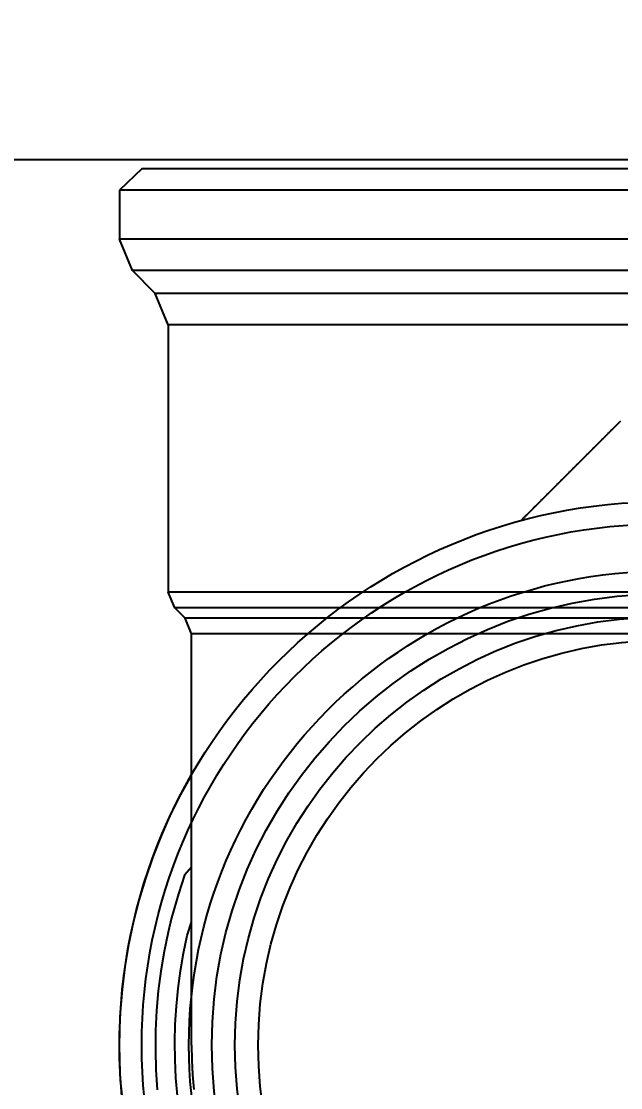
# Model space of a CAD drawing. Header units: millimetres. Extents: x -1292 to 2253, y 326 to 453.
# Drawn here: x 2097.61981 to 2097.64682, y 346.92938 to 346.97744 of the extents above; entities that cross this region are included whole.
import ezdxf
from ezdxf.enums import TextEntityAlignment as Align

# ---------------------------------------------------------------- set-up
doc = ezdxf.new("R2010")
doc.units = ezdxf.units.MM
doc.header["$LTSCALE"] = 0.5
for name, color, linetype in [('-HIDRO', 8, 'Continuous'), ('Esgoto', 5, 'ByLayer'), ('TEXTO', 7, 'Continuous')]:
    doc.layers.add(name, color=color, linetype=linetype)

msp = doc.modelspace()

# ---------------------------------------------------------------- linework, layer by layer
at = {"layer": '-HIDRO', "ltscale": 0.05}
msp.add_line((2098.198738, 346.971201), (2097.198738, 346.971201), dxfattribs=at)
at = {"layer": 'Esgoto', "color": 2}
for p, q in [((2097.625238, 346.970791), (2097.624238, 346.969833)), ((2097.648738, 346.970791), (2097.625238, 346.970791)), ((2097.624238, 346.969833), (2097.624238, 346.96762)), ((2097.648738, 346.969833), (2097.624238, 346.969833)), ((2097.624823, 346.966206), (2097.624238, 346.96762)), ((2097.648738, 346.96762), (2097.624238, 346.96762)), ((2097.625852, 346.965177), (2097.624823, 346.966206)), ((2097.648738, 346.966206), (2097.624823, 346.966206)), ((2097.626438, 346.963763), (2097.625852, 346.965177)), ((2097.648738, 346.965177), (2097.625852, 346.965177)), ((2097.626438, 346.963763), (2097.626438, 346.951706)), ((2097.648738, 346.963763), (2097.626438, 346.963763)), ((2097.64644, 346.959045), (2097.646463, 346.959069)), ((2097.646463, 346.959069), (2097.646487, 346.959093)), ((2097.646487, 346.959093), (2097.646511, 346.959116)), ((2097.646511, 346.959116), (2097.646535, 346.95914)), ((2097.646535, 346.95914), (2097.646559, 346.959164)), ((2097.646559, 346.959164), (2097.646583, 346.959188)), ((2097.646583, 346.959188), (2097.646607, 346.959212)), ((2097.646607, 346.959212), (2097.646631, 346.959236)), ((2097.646631, 346.959236), (2097.646655, 346.95926)), ((2097.646655, 346.95926), (2097.646678, 346.959284)), ((2097.646678, 346.959284), (2097.646702, 346.959308)), ((2097.646702, 346.959308), (2097.646726, 346.959331)), ((2097.646726, 346.959331), (2097.64675, 346.959355)), ((2097.64675, 346.959355), (2097.646774, 346.959379)), ((2097.646774, 346.959379), (2097.646798, 346.959403)), ((2097.646798, 346.959403), (2097.646822, 346.959427)), ((2097.645962, 346.958567), (2097.645986, 346.958591)), ((2097.645986, 346.958591), (2097.64601, 346.958615)), ((2097.64601, 346.958615), (2097.646034, 346.958639)), ((2097.646034, 346.958639), (2097.646058, 346.958663)), ((2097.646058, 346.958663), (2097.646081, 346.958687)), ((2097.646081, 346.958687), (2097.646105, 346.95871)), ((2097.646105, 346.95871), (2097.646129, 346.958734)), ((2097.646129, 346.958734), (2097.646153, 346.958758)), ((2097.646153, 346.958758), (2097.646177, 346.958782)), ((2097.646177, 346.958782), (2097.646201, 346.958806)), ((2097.646201, 346.958806), (2097.646225, 346.95883)), ((2097.646225, 346.95883), (2097.646248, 346.958854)), ((2097.646248, 346.958854), (2097.646272, 346.958877)), ((2097.646272, 346.958877), (2097.646296, 346.958901)), ((2097.646296, 346.958901), (2097.64632, 346.958925)), ((2097.64632, 346.958925), (2097.646344, 346.958949)), ((2097.646344, 346.958949), (2097.646368, 346.958973)), ((2097.646368, 346.958973), (2097.646392, 346.958997)), ((2097.646392, 346.958997), (2097.646416, 346.959021)), ((2097.646416, 346.959021), (2097.64644, 346.959045)), ((2097.645486, 346.958091), (2097.64551, 346.958115)), ((2097.64551, 346.958115), (2097.645533, 346.958138)), ((2097.645533, 346.958138), (2097.645557, 346.958162)), ((2097.645557, 346.958162), (2097.645581, 346.958186)), ((2097.645581, 346.958186), (2097.645605, 346.95821)), ((2097.645605, 346.95821), (2097.645629, 346.958234)), ((2097.645629, 346.958234), (2097.645652, 346.958257)), ((2097.645652, 346.958257), (2097.645676, 346.958281)), ((2097.645676, 346.958281), (2097.6457, 346.958305)), ((2097.6457, 346.958305), (2097.645724, 346.958329)), ((2097.645724, 346.958329), (2097.645748, 346.958353)), ((2097.645748, 346.958353), (2097.645771, 346.958377)), ((2097.645771, 346.958377), (2097.645795, 346.9584)), ((2097.645795, 346.9584), (2097.645819, 346.958424)), ((2097.645819, 346.958424), (2097.645843, 346.958448)), ((2097.645843, 346.958448), (2097.645867, 346.958472)), ((2097.645867, 346.958472), (2097.645891, 346.958496)), ((2097.645891, 346.958496), (2097.645914, 346.95852)), ((2097.645914, 346.95852), (2097.645938, 346.958543)), ((2097.645938, 346.958543), (2097.645962, 346.958567)), ((2097.644987, 346.957592), (2097.645011, 346.957616)), ((2097.645011, 346.957616), (2097.645035, 346.95764)), ((2097.645035, 346.95764), (2097.645058, 346.957664)), ((2097.645058, 346.957664), (2097.645082, 346.957687)), ((2097.645082, 346.957687), (2097.645106, 346.957711)), ((2097.645106, 346.957711), (2097.645129, 346.957735)), ((2097.645129, 346.957735), (2097.645153, 346.957758)), ((2097.645153, 346.957758), (2097.645177, 346.957782)), ((2097.645177, 346.957782), (2097.645201, 346.957806)), ((2097.645201, 346.957806), (2097.645224, 346.95783)), ((2097.645224, 346.95783), (2097.645248, 346.957853)), ((2097.645248, 346.957853), (2097.645272, 346.957877)), ((2097.645272, 346.957877), (2097.645296, 346.957901)), ((2097.645296, 346.957901), (2097.645319, 346.957925)), ((2097.645319, 346.957925), (2097.645343, 346.957948)), ((2097.645343, 346.957948), (2097.645367, 346.957972)), ((2097.645367, 346.957972), (2097.645391, 346.957996)), ((2097.645391, 346.957996), (2097.645414, 346.95802)), ((2097.645414, 346.95802), (2097.645438, 346.958043)), ((2097.645438, 346.958043), (2097.645462, 346.958067)), ((2097.645462, 346.958067), (2097.645486, 346.958091)), ((2097.644515, 346.95712), (2097.644538, 346.957144)), ((2097.644538, 346.957144), (2097.644562, 346.957167)), ((2097.644562, 346.957167), (2097.644586, 346.957191)), ((2097.644586, 346.957191), (2097.644609, 346.957214)), ((2097.644609, 346.957214), (2097.644633, 346.957238)), ((2097.644633, 346.957238), (2097.644656, 346.957261)), ((2097.644656, 346.957261), (2097.64468, 346.957285)), ((2097.64468, 346.957285), (2097.644704, 346.957309)), ((2097.644704, 346.957309), (2097.644727, 346.957332)), ((2097.644727, 346.957332), (2097.644751, 346.957356)), ((2097.644751, 346.957356), (2097.644774, 346.95738)), ((2097.644774, 346.95738), (2097.644798, 346.957403)), ((2097.644798, 346.957403), (2097.644822, 346.957427)), ((2097.644822, 346.957427), (2097.644845, 346.95745)), ((2097.644845, 346.95745), (2097.644869, 346.957474)), ((2097.644869, 346.957474), (2097.644893, 346.957498)), ((2097.644893, 346.957498), (2097.644916, 346.957521)), ((2097.644916, 346.957521), (2097.64494, 346.957545)), ((2097.64494, 346.957545), (2097.644964, 346.957569)), ((2097.644964, 346.957569), (2097.644987, 346.957592)), ((2097.644045, 346.95665), (2097.644068, 346.956673)), ((2097.644068, 346.956673), (2097.644092, 346.956697)), ((2097.644092, 346.956697), (2097.644115, 346.95672)), ((2097.644115, 346.95672), (2097.644139, 346.956744)), ((2097.644139, 346.956744), (2097.644162, 346.956767)), ((2097.644162, 346.956767), (2097.644186, 346.956791)), ((2097.644186, 346.956791), (2097.644209, 346.956814)), ((2097.644209, 346.956814), (2097.644232, 346.956838)), ((2097.644232, 346.956838), (2097.644256, 346.956861)), ((2097.644256, 346.956861), (2097.644279, 346.956885)), ((2097.644279, 346.956885), (2097.644303, 346.956908)), ((2097.644303, 346.956908), (2097.644327, 346.956932)), ((2097.644327, 346.956932), (2097.64435, 346.956955)), ((2097.64435, 346.956955), (2097.644374, 346.956979)), ((2097.644374, 346.956979), (2097.644397, 346.957002)), ((2097.644397, 346.957002), (2097.644421, 346.957026)), ((2097.644421, 346.957026), (2097.644444, 346.957049)), ((2097.644444, 346.957049), (2097.644468, 346.957073)), ((2097.644468, 346.957073), (2097.644491, 346.957096)), ((2097.644491, 346.957096), (2097.644515, 346.95712)), ((2097.643555, 346.95616), (2097.643578, 346.956183)), ((2097.643578, 346.956183), (2097.643601, 346.956206)), ((2097.643601, 346.956206), (2097.643625, 346.95623)), ((2097.643625, 346.95623), (2097.643648, 346.956253)), ((2097.643648, 346.956253), (2097.643671, 346.956276)), ((2097.643671, 346.956276), (2097.643694, 346.9563)), ((2097.643694, 346.9563), (2097.643718, 346.956323)), ((2097.643718, 346.956323), (2097.643741, 346.956346)), ((2097.643741, 346.956346), (2097.643764, 346.95637)), ((2097.643764, 346.95637), (2097.643788, 346.956393)), ((2097.643788, 346.956393), (2097.643811, 346.956416)), ((2097.643811, 346.956416), (2097.643834, 346.95644)), ((2097.643834, 346.95644), (2097.643858, 346.956463)), ((2097.643858, 346.956463), (2097.643881, 346.956486)), ((2097.643881, 346.956486), (2097.643904, 346.95651)), ((2097.643904, 346.95651), (2097.643928, 346.956533)), ((2097.643928, 346.956533), (2097.643951, 346.956556)), ((2097.643951, 346.956556), (2097.643975, 346.95658)), ((2097.643975, 346.95658), (2097.643998, 346.956603)), ((2097.643998, 346.956603), (2097.644021, 346.956627)), ((2097.644021, 346.956627), (2097.644045, 346.95665)), ((2097.643069, 346.955674), (2097.643092, 346.955697)), ((2097.643092, 346.955697), (2097.643115, 346.95572)), ((2097.643115, 346.95572), (2097.643138, 346.955743)), ((2097.643138, 346.955743), (2097.643161, 346.955766)), ((2097.643161, 346.955766), (2097.643184, 346.955789)), ((2097.643184, 346.955789), (2097.643207, 346.955812)), ((2097.643207, 346.955812), (2097.64323, 346.955835)), ((2097.64323, 346.955835), (2097.643253, 346.955859)), ((2097.643253, 346.955859), (2097.643277, 346.955882)), ((2097.643277, 346.955882), (2097.6433, 346.955905)), ((2097.6433, 346.955905), (2097.643323, 346.955928)), ((2097.643323, 346.955928), (2097.643346, 346.955951)), ((2097.643346, 346.955951), (2097.643369, 346.955974)), ((2097.643369, 346.955974), (2097.643392, 346.955998)), ((2097.643392, 346.955998), (2097.643415, 346.956021)), ((2097.643415, 346.956021), (2097.643439, 346.956044)), ((2097.643439, 346.956044), (2097.643462, 346.956067)), ((2097.643462, 346.956067), (2097.643485, 346.95609)), ((2097.643485, 346.95609), (2097.643508, 346.956113)), ((2097.643508, 346.956113), (2097.643532, 346.956137)), ((2097.643532, 346.956137), (2097.643555, 346.95616)), ((2097.642586, 346.955191), (2097.642609, 346.955214)), ((2097.642609, 346.955214), (2097.642632, 346.955237)), ((2097.642632, 346.955237), (2097.642655, 346.95526)), ((2097.642655, 346.95526), (2097.642678, 346.955283)), ((2097.642678, 346.955283), (2097.642701, 346.955306)), ((2097.642701, 346.955306), (2097.642723, 346.955329)), ((2097.642723, 346.955329), (2097.642746, 346.955352)), ((2097.642746, 346.955352), (2097.642769, 346.955375)), ((2097.642769, 346.955375), (2097.642792, 346.955398)), ((2097.642792, 346.955398), (2097.642815, 346.955421)), ((2097.642815, 346.955421), (2097.642838, 346.955443)), ((2097.642838, 346.955443), (2097.642861, 346.955466)), ((2097.642861, 346.955466), (2097.642884, 346.955489)), ((2097.642884, 346.955489), (2097.642907, 346.955512)), ((2097.642907, 346.955512), (2097.64293, 346.955535)), ((2097.64293, 346.955535), (2097.642953, 346.955559)), ((2097.642953, 346.955559), (2097.642976, 346.955582)), ((2097.642976, 346.955582), (2097.642999, 346.955605)), ((2097.642999, 346.955605), (2097.643023, 346.955628)), ((2097.643023, 346.955628), (2097.643046, 346.955651)), ((2097.643046, 346.955651), (2097.643069, 346.955674)), ((2097.642335, 346.95494), (2097.642358, 346.954963)), ((2097.642358, 346.954963), (2097.64238, 346.954985)), ((2097.64238, 346.954985), (2097.642403, 346.955008)), ((2097.642403, 346.955008), (2097.642426, 346.955031)), ((2097.642426, 346.955031), (2097.642449, 346.955054)), ((2097.642449, 346.955054), (2097.642472, 346.955077)), ((2097.642472, 346.955077), (2097.642494, 346.9551)), ((2097.642494, 346.9551), (2097.642517, 346.955123)), ((2097.642517, 346.955123), (2097.64254, 346.955145)), ((2097.64254, 346.955145), (2097.642563, 346.955168)), ((2097.642563, 346.955168), (2097.642586, 346.955191)), ((2097.62673, 346.950998), (2097.626438, 346.951706)), ((2097.648738, 346.951706), (2097.626438, 346.951706)), ((2097.627195, 346.950534), (2097.62673, 346.950998)), ((2097.648738, 346.950998), (2097.62673, 346.950998)), ((2097.627488, 346.949832), (2097.627195, 346.950534)), ((2097.648738, 346.950534), (2097.627195, 346.950534)), ((2097.627488, 346.949767), (2097.627488, 346.949832)), ((2097.669987, 346.949832), (2097.627488, 346.949832)), ((2097.648738, 346.949832), (2097.627488, 346.949832)), ((2097.627488, 346.949703), (2097.627488, 346.949767)), ((2097.627488, 346.949639), (2097.627488, 346.949703)), ((2097.627488, 346.949574), (2097.627488, 346.949639)), ((2097.627488, 346.94951), (2097.627488, 346.949574)), ((2097.627488, 346.949446), (2097.627488, 346.94951)), ((2097.627488, 346.949381), (2097.627488, 346.949446)), ((2097.627488, 346.949317), (2097.627488, 346.949381)), ((2097.627488, 346.949253), (2097.627488, 346.949317)), ((2097.627488, 346.949188), (2097.627488, 346.949253)), ((2097.627488, 346.949124), (2097.627488, 346.949188)), ((2097.627488, 346.94906), (2097.627488, 346.949124)), ((2097.627488, 346.948995), (2097.627488, 346.94906)), ((2097.627488, 346.948931), (2097.627488, 346.948995)), ((2097.627488, 346.948867), (2097.627488, 346.948931)), ((2097.627488, 346.948803), (2097.627488, 346.948867)), ((2097.627488, 346.948738), (2097.627488, 346.948803)), ((2097.627488, 346.948674), (2097.627488, 346.948738)), ((2097.627488, 346.94861), (2097.627488, 346.948674)), ((2097.627488, 346.948546), (2097.627488, 346.94861)), ((2097.627488, 346.948481), (2097.627488, 346.948546)), ((2097.627488, 346.948417), (2097.627488, 346.948481)), ((2097.627488, 346.948353), (2097.627488, 346.948417)), ((2097.627488, 346.948289), (2097.627488, 346.948353)), ((2097.627488, 346.948225), (2097.627488, 346.948289)), ((2097.627488, 346.948161), (2097.627488, 346.948225)), ((2097.627488, 346.948097), (2097.627488, 346.948161)), ((2097.627488, 346.948033), (2097.627488, 346.948097)), ((2097.627488, 346.947968), (2097.627488, 346.948033)), ((2097.627488, 346.947904), (2097.627488, 346.947968)), ((2097.627488, 346.94784), (2097.627488, 346.947904)), ((2097.627488, 346.947776), (2097.627488, 346.94784)), ((2097.627488, 346.947712), (2097.627488, 346.947776)), ((2097.627488, 346.947648), (2097.627488, 346.947712)), ((2097.627488, 346.947585), (2097.627488, 346.947648)), ((2097.627488, 346.947521), (2097.627488, 346.947585)), ((2097.627488, 346.947457), (2097.627488, 346.947521)), ((2097.627488, 346.947393), (2097.627488, 346.947457)), ((2097.627488, 346.947329), (2097.627488, 346.947393)), ((2097.627488, 346.947265), (2097.627488, 346.947329)), ((2097.627488, 346.947202), (2097.627488, 346.947265)), ((2097.627488, 346.947138), (2097.627488, 346.947202)), ((2097.627488, 346.947074), (2097.627488, 346.947138)), ((2097.627488, 346.94701), (2097.627488, 346.947074)), ((2097.627488, 346.946947), (2097.627488, 346.94701)), ((2097.627488, 346.946883), (2097.627488, 346.946947)), ((2097.627488, 346.946819), (2097.627488, 346.946883)), ((2097.627488, 346.946756), (2097.627488, 346.946819)), ((2097.627488, 346.946692), (2097.627488, 346.946756)), ((2097.627488, 346.946629), (2097.627488, 346.946692)), ((2097.627488, 346.946565), (2097.627488, 346.946629)), ((2097.627488, 346.946502), (2097.627488, 346.946565)), ((2097.627488, 346.946439), (2097.627488, 346.946502)), ((2097.627488, 346.946375), (2097.627488, 346.946439)), ((2097.627488, 346.946312), (2097.627488, 346.946375)), ((2097.627488, 346.946249), (2097.627488, 346.946312)), ((2097.627488, 346.946185), (2097.627488, 346.946249)), ((2097.627488, 346.946122), (2097.627488, 346.946185)), ((2097.627488, 346.946059), (2097.627488, 346.946122)), ((2097.627488, 346.945996), (2097.627488, 346.946059)), ((2097.627488, 346.945933), (2097.627488, 346.945996)), ((2097.627488, 346.94587), (2097.627488, 346.945933)), ((2097.627488, 346.945807), (2097.627488, 346.94587)), ((2097.627488, 346.945744), (2097.627488, 346.945807)), ((2097.627488, 346.945681), (2097.627488, 346.945744)), ((2097.627488, 346.945618), (2097.627488, 346.945681)), ((2097.627488, 346.945555), (2097.627488, 346.945618)), ((2097.627488, 346.945492), (2097.627488, 346.945555)), ((2097.627488, 346.945429), (2097.627488, 346.945492)), ((2097.627488, 346.945366), (2097.627488, 346.945429)), ((2097.627488, 346.945304), (2097.627488, 346.945366)), ((2097.627488, 346.945241), (2097.627488, 346.945304)), ((2097.627488, 346.945179), (2097.627488, 346.945241)), ((2097.627488, 346.945116), (2097.627488, 346.945179)), ((2097.627488, 346.945054), (2097.627488, 346.945116)), ((2097.627488, 346.944991), (2097.627488, 346.945054)), ((2097.627488, 346.944929), (2097.627488, 346.944991)), ((2097.627488, 346.944866), (2097.627488, 346.944929)), ((2097.627488, 346.944804), (2097.627488, 346.944866)), ((2097.627488, 346.944742), (2097.627488, 346.944804)), ((2097.627488, 346.94468), (2097.627488, 346.944742)), ((2097.627488, 346.944617), (2097.627488, 346.94468)), ((2097.627488, 346.944555), (2097.627488, 346.944617)), ((2097.627488, 346.944493), (2097.627488, 346.944555)), ((2097.627488, 346.944431), (2097.627488, 346.944493)), ((2097.627488, 346.944369), (2097.627488, 346.944431)), ((2097.627488, 346.944307), (2097.627488, 346.944369)), ((2097.627488, 346.944245), (2097.627488, 346.944307)), ((2097.627488, 346.944183), (2097.627488, 346.944245)), ((2097.627488, 346.944121), (2097.627488, 346.944183)), ((2097.627488, 346.944059), (2097.627488, 346.944121)), ((2097.627488, 346.943998), (2097.627488, 346.944059)), ((2097.627488, 346.943936), (2097.627488, 346.943998)), ((2097.627488, 346.943874), (2097.627488, 346.943936)), ((2097.627488, 346.943812), (2097.627488, 346.943874)), ((2097.627488, 346.943751), (2097.627488, 346.943812)), ((2097.627488, 346.943689), (2097.627488, 346.943751)), ((2097.627488, 346.943628), (2097.627488, 346.943689)), ((2097.626997, 346.942587), (2097.627488, 346.943444)), ((2097.627488, 346.943566), (2097.627488, 346.943628)), ((2097.627488, 346.943505), (2097.627488, 346.943566)), ((2097.627488, 346.943444), (2097.627488, 346.943505)), ((2097.627488, 346.943382), (2097.627488, 346.943444)), ((2097.627488, 346.943321), (2097.627488, 346.943382)), ((2097.627488, 346.94326), (2097.627488, 346.943321)), ((2097.627488, 346.943199), (2097.627488, 346.94326)), ((2097.627488, 346.943138), (2097.627488, 346.943199)), ((2097.627488, 346.943077), (2097.627488, 346.943138)), ((2097.627488, 346.943016), (2097.627488, 346.943077)), ((2097.627488, 346.942955), (2097.627488, 346.943016)), ((2097.627488, 346.942895), (2097.627488, 346.942955)), ((2097.627488, 346.942834), (2097.627488, 346.942895)), ((2097.627488, 346.942773), (2097.627488, 346.942834)), ((2097.627488, 346.942713), (2097.627488, 346.942773)), ((2097.627488, 346.942652), (2097.627488, 346.942713)), ((2097.626543, 346.941667), (2097.626997, 346.942587)), ((2097.627488, 346.942592), (2097.627488, 346.942652)), ((2097.627488, 346.942532), (2097.627488, 346.942592)), ((2097.627488, 346.942472), (2097.627488, 346.942532)), ((2097.627488, 346.942411), (2097.627488, 346.942472)), ((2097.627488, 346.942351), (2097.627488, 346.942411)), ((2097.627488, 346.942291), (2097.627488, 346.942351)), ((2097.627488, 346.942231), (2097.627488, 346.942291)), ((2097.627488, 346.942172), (2097.627488, 346.942231)), ((2097.627488, 346.942112), (2097.627488, 346.942172)), ((2097.627488, 346.942052), (2097.627488, 346.942112)), ((2097.627488, 346.941993), (2097.627488, 346.942052)), ((2097.627488, 346.941933), (2097.627488, 346.941993)), ((2097.627488, 346.941874), (2097.627488, 346.941933)), ((2097.627488, 346.941815), (2097.627488, 346.941874)), ((2097.627488, 346.941755), (2097.627488, 346.941815)), ((2097.627488, 346.941696), (2097.627488, 346.941755)), ((2097.626129, 346.94073), (2097.626543, 346.941667)), ((2097.627488, 346.941637), (2097.627488, 346.941696)), ((2097.627488, 346.941578), (2097.627488, 346.941637)), ((2097.627488, 346.94152), (2097.627488, 346.941578)), ((2097.627488, 346.941461), (2097.627488, 346.94152)), ((2097.627488, 346.941402), (2097.627488, 346.941461)), ((2097.627488, 346.941344), (2097.627488, 346.941402)), ((2097.627488, 346.941285), (2097.627488, 346.941344)), ((2097.627488, 346.941227), (2097.627488, 346.941285)), ((2097.627488, 346.941169), (2097.627488, 346.941227)), ((2097.627488, 346.941111), (2097.627488, 346.941169)), ((2097.627488, 346.941053), (2097.627488, 346.941111)), ((2097.627488, 346.940995), (2097.627488, 346.941053)), ((2097.627488, 346.940937), (2097.627488, 346.940995)), ((2097.627488, 346.940879), (2097.627488, 346.940937)), ((2097.627488, 346.940822), (2097.627488, 346.940879)), ((2097.627488, 346.940764), (2097.627488, 346.940822)), ((2097.625754, 346.939776), (2097.626129, 346.94073)), ((2097.627488, 346.940707), (2097.627488, 346.940764)), ((2097.627488, 346.94065), (2097.627488, 346.940707)), ((2097.627488, 346.940593), (2097.627488, 346.94065)), ((2097.627488, 346.940536), (2097.627488, 346.940593)), ((2097.627488, 346.940479), (2097.627488, 346.940536)), ((2097.627488, 346.940422), (2097.627488, 346.940479)), ((2097.627488, 346.940366), (2097.627488, 346.940422)), ((2097.627488, 346.940309), (2097.627488, 346.940366)), ((2097.627488, 346.940253), (2097.627488, 346.940309)), ((2097.627488, 346.940197), (2097.627488, 346.940253)), ((2097.627488, 346.94014), (2097.627488, 346.940197)), ((2097.627488, 346.940084), (2097.627488, 346.94014)), ((2097.627488, 346.940029), (2097.627488, 346.940084)), ((2097.627488, 346.939973), (2097.627488, 346.940029)), ((2097.627488, 346.939917), (2097.627488, 346.939973)), ((2097.627488, 346.939862), (2097.627488, 346.939917)), ((2097.627488, 346.939806), (2097.627488, 346.939862)), ((2097.625419, 346.938808), (2097.625754, 346.939776)), ((2097.627488, 346.939751), (2097.627488, 346.939806)), ((2097.627488, 346.939696), (2097.627488, 346.939751)), ((2097.627488, 346.939641), (2097.627488, 346.939696)), ((2097.627488, 346.939586), (2097.627488, 346.939641)), ((2097.627488, 346.939531), (2097.627488, 346.939586)), ((2097.627488, 346.939476), (2097.627488, 346.939531)), ((2097.627488, 346.939422), (2097.627488, 346.939476)), ((2097.627488, 346.939367), (2097.627488, 346.939422)), ((2097.627488, 346.939313), (2097.627488, 346.939367)), ((2097.627173, 346.938954), (2097.62689, 346.938107)), ((2097.627488, 346.939313), (2097.627173, 346.938954)), ((2097.627488, 346.939259), (2097.627488, 346.939313)), ((2097.627488, 346.939205), (2097.627488, 346.939259)), ((2097.627488, 346.939151), (2097.627488, 346.939205)), ((2097.627488, 346.939097), (2097.627488, 346.939151)), ((2097.627488, 346.939043), (2097.627488, 346.939097)), ((2097.627488, 346.93899), (2097.627488, 346.939043)), ((2097.627488, 346.938936), (2097.627488, 346.93899)), ((2097.627488, 346.938883), (2097.627488, 346.938936)), ((2097.627488, 346.93883), (2097.627488, 346.938883)), ((2097.625125, 346.937826), (2097.625419, 346.938808)), ((2097.627488, 346.938777), (2097.627488, 346.93883)), ((2097.627488, 346.938724), (2097.627488, 346.938777)), ((2097.627488, 346.938671), (2097.627488, 346.938724)), ((2097.627488, 346.938619), (2097.627488, 346.938671)), ((2097.627488, 346.938566), (2097.627488, 346.938619)), ((2097.627488, 346.938514), (2097.627488, 346.938566)), ((2097.627488, 346.938462), (2097.627488, 346.938514)), ((2097.627488, 346.93841), (2097.627488, 346.938462)), ((2097.627488, 346.938358), (2097.627488, 346.93841)), ((2097.62689, 346.938107), (2097.626585, 346.937029)), ((2097.627488, 346.938306), (2097.627488, 346.938358)), ((2097.627488, 346.938255), (2097.627488, 346.938306)), ((2097.627488, 346.938203), (2097.627488, 346.938255)), ((2097.627488, 346.938152), (2097.627488, 346.938203)), ((2097.627488, 346.938101), (2097.627488, 346.938152)), ((2097.627488, 346.93805), (2097.627488, 346.938101)), ((2097.627488, 346.937999), (2097.627488, 346.93805)), ((2097.627488, 346.937949), (2097.627488, 346.937999)), ((2097.627488, 346.937898), (2097.627488, 346.937949)), ((2097.624872, 346.936832), (2097.625125, 346.937826)), ((2097.627488, 346.937848), (2097.627488, 346.937898)), ((2097.627488, 346.937798), (2097.627488, 346.937848)), ((2097.627488, 346.937748), (2097.627488, 346.937798)), ((2097.627488, 346.937698), (2097.627488, 346.937748)), ((2097.627488, 346.937649), (2097.627488, 346.937698)), ((2097.627488, 346.937599), (2097.627488, 346.937649)), ((2097.627488, 346.93755), (2097.627488, 346.937599)), ((2097.627488, 346.937501), (2097.627488, 346.93755)), ((2097.627488, 346.937452), (2097.627488, 346.937501)), ((2097.627488, 346.937403), (2097.627488, 346.937452)), ((2097.626585, 346.937029), (2097.626425, 346.936383)), ((2097.627488, 346.937355), (2097.627488, 346.937403)), ((2097.627488, 346.937306), (2097.627488, 346.937355)), ((2097.627488, 346.937258), (2097.627488, 346.937306)), ((2097.627488, 346.93721), (2097.627488, 346.937258)), ((2097.627488, 346.937162), (2097.627488, 346.93721)), ((2097.627488, 346.937114), (2097.627488, 346.937162)), ((2097.627488, 346.937067), (2097.627488, 346.937114)), ((2097.627488, 346.93702), (2097.627488, 346.937067)), ((2097.627488, 346.936973), (2097.627488, 346.93702)), ((2097.627488, 346.936926), (2097.627488, 346.936973)), ((2097.624661, 346.93583), (2097.624872, 346.936832)), ((2097.627292, 346.936233), (2097.627488, 346.936832)), ((2097.627488, 346.936879), (2097.627488, 346.936926)), ((2097.627488, 346.936832), (2097.627488, 346.936879)), ((2097.627488, 346.936786), (2097.627488, 346.936832)), ((2097.627488, 346.93674), (2097.627488, 346.936786)), ((2097.627488, 346.936694), (2097.627488, 346.93674)), ((2097.627488, 346.936648), (2097.627488, 346.936694)), ((2097.627488, 346.936603), (2097.627488, 346.936648)), ((2097.627488, 346.936557), (2097.627488, 346.936603)), ((2097.627488, 346.936512), (2097.627488, 346.936557)), ((2097.627488, 346.936467), (2097.627488, 346.936512)), ((2097.627488, 346.936422), (2097.627488, 346.936467)), ((2097.626425, 346.936383), (2097.626244, 346.935508)), ((2097.627126, 346.935443), (2097.627292, 346.936233)), ((2097.627488, 346.936378), (2097.627488, 346.936422)), ((2097.627488, 346.936334), (2097.627488, 346.936378)), ((2097.627488, 346.936289), (2097.627488, 346.936334)), ((2097.627488, 346.936246), (2097.627488, 346.936289)), ((2097.627488, 346.936202), (2097.627488, 346.936246)), ((2097.627488, 346.936158), (2097.627488, 346.936202)), ((2097.627488, 346.936115), (2097.627488, 346.936158)), ((2097.627488, 346.936072), (2097.627488, 346.936115)), ((2097.627488, 346.936029), (2097.627488, 346.936072)), ((2097.627488, 346.935987), (2097.627488, 346.936029)), ((2097.627488, 346.935944), (2097.627488, 346.935987)), ((2097.624493, 346.934819), (2097.624661, 346.93583)), ((2097.626244, 346.935508), (2097.626096, 346.934627)), ((2097.627488, 346.935902), (2097.627488, 346.935944)), ((2097.627488, 346.93586), (2097.627488, 346.935902)), ((2097.627488, 346.935818), (2097.627488, 346.93586)), ((2097.627488, 346.935777), (2097.627488, 346.935818)), ((2097.627488, 346.935735), (2097.627488, 346.935777)), ((2097.627488, 346.935694), (2097.627488, 346.935735)), ((2097.627488, 346.935653), (2097.627488, 346.935694)), ((2097.627488, 346.935612), (2097.627488, 346.935653)), ((2097.627488, 346.935571), (2097.627488, 346.935612)), ((2097.627488, 346.935531), (2097.627488, 346.935571)), ((2097.627488, 346.935491), (2097.627488, 346.935531)), ((2097.626988, 346.934648), (2097.627126, 346.935443)), ((2097.627488, 346.935451), (2097.627488, 346.935491)), ((2097.627488, 346.935411), (2097.627488, 346.935451)), ((2097.627488, 346.935371), (2097.627488, 346.935411)), ((2097.627488, 346.935332), (2097.627488, 346.935371)), ((2097.627488, 346.935293), (2097.627488, 346.935332)), ((2097.627488, 346.935254), (2097.627488, 346.935293)), ((2097.627488, 346.935215), (2097.627488, 346.935254)), ((2097.627488, 346.935176), (2097.627488, 346.935215)), ((2097.627488, 346.935138), (2097.627488, 346.935176)), ((2097.627488, 346.9351), (2097.627488, 346.935138)), ((2097.627488, 346.935062), (2097.627488, 346.9351)), ((2097.627488, 346.935024), (2097.627488, 346.935062)), ((2097.627488, 346.934986), (2097.627488, 346.935024)), ((2097.624366, 346.933802), (2097.624493, 346.934819)), ((2097.626096, 346.934627), (2097.625983, 346.933742)), ((2097.626879, 346.933848), (2097.626988, 346.934648)), ((2097.627488, 346.934949), (2097.627488, 346.934986)), ((2097.627488, 346.934912), (2097.627488, 346.934949)), ((2097.627488, 346.934875), (2097.627488, 346.934912)), ((2097.627488, 346.934838), (2097.627488, 346.934875)), ((2097.627488, 346.934801), (2097.627488, 346.934838)), ((2097.627488, 346.934765), (2097.627488, 346.934801)), ((2097.627488, 346.934729), (2097.627488, 346.934765)), ((2097.627488, 346.934693), (2097.627488, 346.934729)), ((2097.627488, 346.934657), (2097.627488, 346.934693)), ((2097.627488, 346.934622), (2097.627488, 346.934657)), ((2097.627488, 346.934586), (2097.627488, 346.934622)), ((2097.627488, 346.934551), (2097.627488, 346.934586)), ((2097.627488, 346.934516), (2097.627488, 346.934551)), ((2097.627488, 346.934482), (2097.627488, 346.934516)), ((2097.627488, 346.934447), (2097.627488, 346.934482)), ((2097.627488, 346.934413), (2097.627488, 346.934447)), ((2097.627488, 346.934379), (2097.627488, 346.934413)), ((2097.627488, 346.934345), (2097.627488, 346.934379)), ((2097.627488, 346.934311), (2097.627488, 346.934345)), ((2097.627488, 346.934278), (2097.627488, 346.934311)), ((2097.627488, 346.934245), (2097.627488, 346.934278)), ((2097.627488, 346.934212), (2097.627488, 346.934245)), ((2097.627488, 346.934179), (2097.627488, 346.934212)), ((2097.627488, 346.934146), (2097.627488, 346.934179)), ((2097.627488, 346.934114), (2097.627488, 346.934146)), ((2097.627488, 346.934082), (2097.627488, 346.934114)), ((2097.627488, 346.93405), (2097.627488, 346.934082)), ((2097.624283, 346.93278), (2097.624366, 346.933802)), ((2097.625983, 346.933742), (2097.625905, 346.932852)), ((2097.6268, 346.933045), (2097.626879, 346.933848)), ((2097.627488, 346.934018), (2097.627488, 346.93405)), ((2097.627488, 346.933987), (2097.627488, 346.934018)), ((2097.627488, 346.933956), (2097.627488, 346.933987)), ((2097.627488, 346.933924), (2097.627488, 346.933956)), ((2097.627488, 346.933894), (2097.627488, 346.933924)), ((2097.627488, 346.933863), (2097.627488, 346.933894)), ((2097.627488, 346.933832), (2097.627488, 346.933863)), ((2097.627488, 346.933802), (2097.627488, 346.933832)), ((2097.627488, 346.933772), (2097.627488, 346.933802)), ((2097.627488, 346.933742), (2097.627488, 346.933772)), ((2097.627488, 346.933712), (2097.627488, 346.933742)), ((2097.627488, 346.933683), (2097.627488, 346.933712)), ((2097.627488, 346.933654), (2097.627488, 346.933683)), ((2097.627488, 346.933624), (2097.627488, 346.933654)), ((2097.627488, 346.933596), (2097.627488, 346.933624)), ((2097.627488, 346.933567), (2097.627488, 346.933596)), ((2097.627488, 346.933538), (2097.627488, 346.933567)), ((2097.627488, 346.93351), (2097.627488, 346.933538)), ((2097.627488, 346.933482), (2097.627488, 346.93351)), ((2097.627488, 346.933454), (2097.627488, 346.933482)), ((2097.627488, 346.933426), (2097.627488, 346.933454)), ((2097.627488, 346.933399), (2097.627488, 346.933426)), ((2097.627488, 346.933372), (2097.627488, 346.933399)), ((2097.627488, 346.933344), (2097.627488, 346.933372)), ((2097.627488, 346.933317), (2097.627488, 346.933344)), ((2097.627488, 346.933291), (2097.627488, 346.933317)), ((2097.627488, 346.933264), (2097.627488, 346.933291)), ((2097.627488, 346.933238), (2097.627488, 346.933264)), ((2097.627488, 346.933212), (2097.627488, 346.933238)), ((2097.627488, 346.933186), (2097.627488, 346.933212)), ((2097.627488, 346.93316), (2097.627488, 346.933186)), ((2097.627488, 346.933134), (2097.627488, 346.93316)), ((2097.627488, 346.933109), (2097.627488, 346.933134)), ((2097.627488, 346.933084), (2097.627488, 346.933109)), ((2097.624242, 346.931756), (2097.624283, 346.93278)), ((2097.625905, 346.932852), (2097.625861, 346.93196)), ((2097.626751, 346.932239), (2097.6268, 346.933045)), ((2097.627488, 346.933059), (2097.627488, 346.933084)), ((2097.627488, 346.933034), (2097.627488, 346.933059)), ((2097.627488, 346.933009), (2097.627488, 346.933034)), ((2097.627488, 346.932985), (2097.627488, 346.933009)), ((2097.627488, 346.932961), (2097.627488, 346.932985)), ((2097.627488, 346.932937), (2097.627488, 346.932961)), ((2097.627488, 346.932913), (2097.627488, 346.932937)), ((2097.627488, 346.932889), (2097.627488, 346.932913)), ((2097.627488, 346.932866), (2097.627488, 346.932889)), ((2097.627488, 346.932843), (2097.627488, 346.932866)), ((2097.627488, 346.932819), (2097.627488, 346.932843)), ((2097.627488, 346.932797), (2097.627488, 346.932819)), ((2097.627488, 346.932774), (2097.627488, 346.932797)), ((2097.627488, 346.932751), (2097.627488, 346.932774)), ((2097.627488, 346.932729), (2097.627488, 346.932751)), ((2097.627488, 346.932707), (2097.627488, 346.932729)), ((2097.627488, 346.932685), (2097.627488, 346.932707)), ((2097.627488, 346.932663), (2097.627488, 346.932685)), ((2097.627488, 346.932641), (2097.627488, 346.932663)), ((2097.627488, 346.93262), (2097.627488, 346.932641)), ((2097.627488, 346.932599), (2097.627488, 346.93262)), ((2097.626731, 346.931432), (2097.626751, 346.932239)), ((2097.627488, 346.932578), (2097.627488, 346.932599)), ((2097.627488, 346.932557), (2097.627488, 346.932578)), ((2097.627488, 346.932536), (2097.627488, 346.932557)), ((2097.627488, 346.932516), (2097.627488, 346.932536)), ((2097.627488, 346.932495), (2097.627488, 346.932516)), ((2097.627488, 346.932475), (2097.627488, 346.932495)), ((2097.627488, 346.932455), (2097.627488, 346.932475)), ((2097.627488, 346.932436), (2097.627488, 346.932455)), ((2097.627488, 346.932416), (2097.627488, 346.932436)), ((2097.627488, 346.932397), (2097.627488, 346.932416)), ((2097.627488, 346.932377), (2097.627488, 346.932397)), ((2097.627488, 346.932358), (2097.627488, 346.932377)), ((2097.627488, 346.93234), (2097.627488, 346.932358)), ((2097.627488, 346.932321), (2097.627488, 346.93234)), ((2097.627488, 346.932302), (2097.627488, 346.932321)), ((2097.627488, 346.932284), (2097.627488, 346.932302)), ((2097.627488, 346.932266), (2097.627488, 346.932284)), ((2097.627488, 346.932248), (2097.627488, 346.932266)), ((2097.627488, 346.93223), (2097.627488, 346.932248)), ((2097.627488, 346.932212), (2097.627488, 346.93223)), ((2097.627488, 346.932195), (2097.627488, 346.932212)), ((2097.627488, 346.932178), (2097.627488, 346.932195)), ((2097.627488, 346.93216), (2097.627488, 346.932178)), ((2097.627488, 346.932143), (2097.627488, 346.93216)), ((2097.627488, 346.932127), (2097.627488, 346.932143)), ((2097.624244, 346.930731), (2097.624242, 346.931756)), ((2097.625861, 346.93196), (2097.625853, 346.931067)), ((2097.627488, 346.93211), (2097.627488, 346.932127)), ((2097.627488, 346.932093), (2097.627488, 346.93211)), ((2097.627488, 346.932077), (2097.627488, 346.932093)), ((2097.627488, 346.932061), (2097.627488, 346.932077)), ((2097.627488, 346.932045), (2097.627488, 346.932061)), ((2097.627488, 346.932029), (2097.627488, 346.932045)), ((2097.627488, 346.932013), (2097.627488, 346.932029)), ((2097.627488, 346.931998), (2097.627488, 346.932013)), ((2097.627488, 346.931982), (2097.627488, 346.931998)), ((2097.627488, 346.931967), (2097.627488, 346.931982)), ((2097.627488, 346.931952), (2097.627488, 346.931967)), ((2097.627488, 346.931937), (2097.627488, 346.931952)), ((2097.627488, 346.931923), (2097.627488, 346.931937)), ((2097.627488, 346.931908), (2097.627488, 346.931923)), ((2097.627488, 346.931894), (2097.627488, 346.931908)), ((2097.627488, 346.931879), (2097.627488, 346.931894)), ((2097.627488, 346.931865), (2097.627488, 346.931879)), ((2097.627488, 346.931851), (2097.627488, 346.931865)), ((2097.627488, 346.931837), (2097.627488, 346.931851)), ((2097.627488, 346.931824), (2097.627488, 346.931837)), ((2097.627488, 346.93181), (2097.627488, 346.931824)), ((2097.627488, 346.931797), (2097.627488, 346.93181)), ((2097.627488, 346.931784), (2097.627488, 346.931797)), ((2097.627488, 346.931771), (2097.627488, 346.931784)), ((2097.627488, 346.931758), (2097.627488, 346.931771)), ((2097.627488, 346.931745), (2097.627488, 346.931758)), ((2097.627488, 346.931732), (2097.627488, 346.931745)), ((2097.627488, 346.93172), (2097.627488, 346.931732)), ((2097.627488, 346.931708), (2097.627488, 346.93172)), ((2097.627488, 346.931695), (2097.627488, 346.931708)), ((2097.627488, 346.931683), (2097.627488, 346.931695)), ((2097.627488, 346.931672), (2097.627488, 346.931683)), ((2097.627488, 346.93166), (2097.627488, 346.931672)), ((2097.627488, 346.931648), (2097.627488, 346.93166)), ((2097.62674, 346.930625), (2097.626731, 346.931432)), ((2097.627488, 346.931637), (2097.627488, 346.931648)), ((2097.627488, 346.931626), (2097.627488, 346.931637)), ((2097.627488, 346.931614), (2097.627488, 346.931626)), ((2097.627488, 346.931603), (2097.627488, 346.931614)), ((2097.627488, 346.931593), (2097.627488, 346.931603)), ((2097.627488, 346.931582), (2097.627488, 346.931593)), ((2097.627488, 346.931571), (2097.627488, 346.931582)), ((2097.627488, 346.931561), (2097.627488, 346.931571)), ((2097.627488, 346.931551), (2097.627488, 346.931561)), ((2097.627488, 346.93154), (2097.627488, 346.931551)), ((2097.627488, 346.93153), (2097.627488, 346.93154)), ((2097.627488, 346.931521), (2097.627488, 346.93153)), ((2097.627488, 346.931511), (2097.627488, 346.931521)), ((2097.627488, 346.931501), (2097.627488, 346.931511)), ((2097.627488, 346.931492), (2097.627488, 346.931501)), ((2097.627488, 346.931482), (2097.627488, 346.931492)), ((2097.627488, 346.931473), (2097.627488, 346.931482)), ((2097.627488, 346.931464), (2097.627488, 346.931473)), ((2097.627488, 346.931455), (2097.627488, 346.931464)), ((2097.627488, 346.931446), (2097.627488, 346.931455)), ((2097.627488, 346.931438), (2097.627488, 346.931446)), ((2097.627488, 346.931429), (2097.627488, 346.931438)), ((2097.627488, 346.931421), (2097.627488, 346.931429)), ((2097.627488, 346.931412), (2097.627488, 346.931421)), ((2097.627488, 346.931404), (2097.627488, 346.931412)), ((2097.627488, 346.931396), (2097.627488, 346.931404)), ((2097.627488, 346.931388), (2097.627488, 346.931396)), ((2097.627488, 346.931381), (2097.627488, 346.931388)), ((2097.627488, 346.931373), (2097.627488, 346.931381)), ((2097.627488, 346.931366), (2097.627488, 346.931373)), ((2097.627488, 346.931358), (2097.627488, 346.931366)), ((2097.627488, 346.931351), (2097.627488, 346.931358)), ((2097.627488, 346.931344), (2097.627488, 346.931351)), ((2097.627488, 346.931337), (2097.627488, 346.931344)), ((2097.627488, 346.93133), (2097.627488, 346.931337)), ((2097.627488, 346.931323), (2097.627488, 346.93133)), ((2097.627488, 346.931317), (2097.627488, 346.931323)), ((2097.627488, 346.93131), (2097.627488, 346.931317)), ((2097.627488, 346.931304), (2097.627488, 346.93131)), ((2097.627488, 346.931297), (2097.627488, 346.931304)), ((2097.627488, 346.931291), (2097.627488, 346.931297)), ((2097.627488, 346.931291), (2097.627499, 346.930624)), ((2097.624289, 346.929707), (2097.624244, 346.930731)), ((2097.625853, 346.931067), (2097.625879, 346.930174)), ((2097.62678, 346.929819), (2097.62674, 346.930625)), ((2097.627499, 346.930624), (2097.62753, 346.929957)), ((2097.625879, 346.930174), (2097.62594, 346.929283)), ((2097.626848, 346.929015), (2097.62678, 346.929819)), ((2097.62753, 346.929957), (2097.627582, 346.929292)), ((2097.62445, 346.928176), (2097.624289, 346.929707))]:
    msp.add_line(p, q, dxfattribs=at)
for radius in [0.0245, 0.0235, 0.021371, 0.020343, 0.0193, 0.018249]:
    msp.add_circle((2097.648738, 346.931291), radius, dxfattribs=at)

# ---------------------------------------------------------------- texts
at = {"layer": 'TEXTO'}
msp.add_text('ØDN 40', height=0.1, rotation=45, dxfattribs=at).set_placement((2097.7168, 346.854708), align=Align.MIDDLE_CENTER)

doc.saveas('drawing.dxf')
